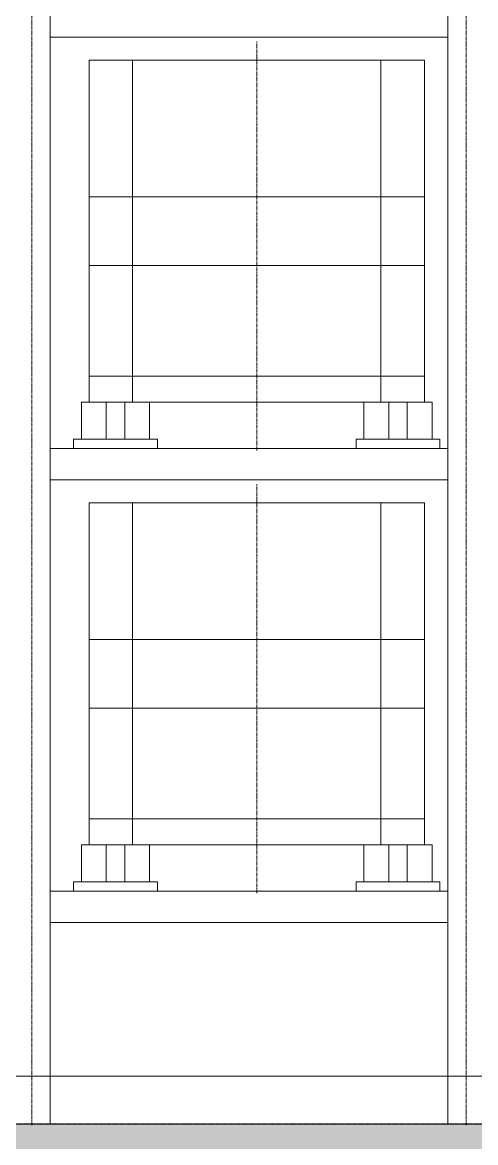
# Model space of a CAD drawing. Header units: millimetres. Extents: x -50460 to 50460, y -35640 to 35640.
# Drawn here: x -30125 to -28665, y 20405 to 24012 of the extents above; entities that cross this region are included whole.
import ezdxf

# ---------------------------------------------------------------- set-up
doc = ezdxf.new("R2010")
doc.units = ezdxf.units.MM
doc.linetypes.add('双点画线', pattern=[22, 12, -2, 2, -2, 2, -2])
doc.linetypes.add('点画线', pattern=[18, 12, -2, 2, -2])
for name, color, linetype, lineweight in [('7', 30, '双点画线', 18), ('EB0', 7, 'Continuous', 15), ('loading', 57, 'Continuous', 18), ('RackFrame', 5, 'Continuous', 18), ('中心线层', 1, '点画线', 18), ('剖面线层', 6, 'Continuous', 18), ('尺寸线层', 4, 'Continuous', 18), ('细实线层', 3, 'Continuous', 18)]:
    doc.layers.add(name, color=color, linetype=linetype, lineweight=lineweight)

# ---------------------------------------------------------------- blocks, each defined once
blk = doc.blocks.new('*X198')
at = {"layer": '中心线层', "linetype": '点画线', "lineweight": 18}
blk.add_line((0, -35.8), (0, 1280.9), dxfattribs=at)
at = {"layer": '细实线层'}
for p, q in [((-540, 120), (-540, 1220)), ((540, 1220), (-540, 1220)), ((540, 120), (540, 1220)), ((540.5, 780.8), (-540.5, 780.8)), ((540.5, 559.2), (-540.5, 559.2)), ((540, 203.3), (-540, 203.3)), ((-565, 0), (-565, 120)), ((-565, 120), (-485, 120)), ((540, 120), (-540, 120)), ((-485, 0), (-485, 120)), ((485, 0), (485, 120)), ((485, 120), (565, 120)), ((565, 0), (565, 120)), ((-565, 0), (-485, 0)), ((485, 0), (565, 0))]:
    blk.add_line(p, q, dxfattribs=at)
blk = doc.blocks.new('*X199')
at = {"layer": '中心线层', "linetype": '点画线', "lineweight": 18}
blk.add_line((0, -155.8), (0, 1160.9), dxfattribs=at)
at = {"layer": '剖面线层'}
for p, q in [((-400, 0), (-400, 1100)), ((400, 1100), (-400, 1100)), ((400, 0), (400, 1100)), ((400.5, 660.8), (-400.5, 660.8)), ((400.5, 439.2), (-400.5, 439.2)), ((400, 83.3), (-400, 83.3)), ((-425, -120), (-425, 0)), ((-425, 0), (-345, 0)), ((400, 0), (-400, 0)), ((-345, -120), (-345, 0)), ((345, -120), (345, 0)), ((345, 0), (425, 0)), ((425, -120), (425, 0)), ((-425, -120), (-345, -120)), ((345, -120), (425, -120))]:
    blk.add_line(p, q, dxfattribs=at)
blk = doc.blocks.new('*X200')
at = {"layer": '中心线层', "linetype": '点画线', "lineweight": 18}
blk.add_line((0, -35.8), (0, 1280.9), dxfattribs=at)
at = {"layer": '细实线层'}
for p, q in [((-540, 120), (-540, 1220)), ((540, 1220), (-540, 1220)), ((540, 120), (540, 1220)), ((540.5, 780.8), (-540.5, 780.8)), ((540.5, 559.2), (-540.5, 559.2)), ((540, 203.3), (-540, 203.3)), ((-565, 0), (-565, 120)), ((-565, 120), (-485, 120)), ((540, 120), (-540, 120)), ((-485, 0), (-485, 120)), ((485, 0), (485, 120)), ((485, 120), (565, 120)), ((565, 0), (565, 120)), ((-565, 0), (-485, 0)), ((485, 0), (565, 0))]:
    blk.add_line(p, q, dxfattribs=at)
blk = doc.blocks.new('*X201')
at = {"layer": '中心线层', "linetype": '点画线', "lineweight": 18}
blk.add_line((0, -155.8), (0, 1160.9), dxfattribs=at)
at = {"layer": '剖面线层'}
for p, q in [((-400, 0), (-400, 1100)), ((400, 1100), (-400, 1100)), ((400, 0), (400, 1100)), ((400.5, 660.8), (-400.5, 660.8)), ((400.5, 439.2), (-400.5, 439.2)), ((400, 83.3), (-400, 83.3)), ((-425, -120), (-425, 0)), ((-425, 0), (-345, 0)), ((400, 0), (-400, 0)), ((-345, -120), (-345, 0)), ((345, -120), (345, 0)), ((345, 0), (425, 0)), ((425, -120), (425, 0)), ((-425, -120), (-345, -120)), ((345, -120), (425, -120))]:
    blk.add_line(p, q, dxfattribs=at)
blk = doc.blocks.new('*X245')
at = {"layer": '剖面线层', "linetype": 'Continuous', "lineweight": 18}
h = blk.add_hatch(dxfattribs=at)
h.set_pattern_fill('AR-CONC', color=256, style=0)
h.set_pattern_definition([(50, (0, 0), (182.18467, -15.9391), [19.05, -209.55]), (355, (0, 0), (-35.2428, 191.05664), [15.24, -167.64]), (100.451, (15.18, -1.33), (146.9425, 175.1167), [16.19, -178.09]), (46.1842, (0, 50.8), (271.07904, -42.0423), [28.575, -314.325]), (96.6356, (22.6, 47.3), (237.4042, 247.4256), [24.285, -267.135]), (351.184, (0, 50.8), (237.4046, 247.4251), [22.86, -251.46]), (21, (25.4, 38.1), (151.61488, -102.26552), [19.05, -209.55]), (326, (25.4, 38.1), (61.80203, 184.18797), [15.24, -167.64]), (71.4514, (38.03, 29.58), (213.4165, 81.92286), [16.19, -178.09]), (37.5, (0, 0), (3.0886, 84.55504), [0, -165.608, 0, -170.18, 0, -168.275]), (7.5, (0, 0), (66.81966, 100.18057), [0, -97.028, 0, -161.798, 0, -64.135]), (-32.5, (-56.64, 0), (135.590595, -5.728744), [0, -63.5, 0, -198.12, 0, -262.89]), (-42.5, (-82.04, 0), (148.12918, 25.4265), [0, -82.55, 0, -131.572, 0, -186.69])])
edge = h.paths.add_edge_path(flags=0)
edge.add_spline(control_points=[(-64667.6, -100), (-64658.9, -84.4), (-64651.2, -66.3), (-64650, -48.7)], knot_values=[0, 0, 0, 0, 54.680686, 54.680686, 54.680686, 54.680686], weights=[1, 1, 1, 1], degree=3, periodic=0)
edge.add_spline(control_points=[(-64650, -48.7), (-64649.8, -45.2), (-64650, -15.6), (-64687.5, 29.8), (-64674.5, 80), (-64667.6, 100)], knot_values=[0, 0, 0, 0, 10.510768, 91.048565, 154.862088, 154.862088, 154.862088, 154.862088], weights=[1, 1, 1, 1, 1, 1], degree=3, periodic=0)
edge.add_line((-64667.6, 100), (-10066.8, 100))
edge.add_spline(control_points=[(-10066.8, 100), (-10073.8, 80), (-10086.7, 29.8), (-10036.2, -31.3), (-10056.4, -81.4), (-10066.8, -100)], knot_values=[0, 0, 0, 0, 64.069741, 144.930907, 209.542774, 209.542774, 209.542774, 209.542774], weights=[1, 1, 1, 1, 1, 1], degree=3, periodic=0)
edge.add_line((-10066.8, -100), (-64667.6, -100))
at = {"layer": '7', "linetype": '双点画线', "lineweight": 25}
blk.add_line((-10066.8, 100), (-64667.6, 100), dxfattribs=at)
blk = doc.blocks.new('*X253')
at = {"layer": '尺寸线层'}
for p, q in [((-54087, 77.5), (0, 77.5)), ((-54087, -77.5), (0, -77.5))]:
    blk.add_line(p, q, dxfattribs=at)

msp = doc.modelspace()

# ---------------------------------------------------------------- linework, layer by layer
at = {"layer": 'loading'}
for p, q in [((-30034.742, 23964.445), (-28754.742, 23964.445)), ((-30034.742, 23964.445), (-30024.742, 23964.445)), ((-29904.742, 23964.445), (-28754.742, 23964.445)), ((-29959.742, 22669.445), (-29689.742, 22669.445)), ((-29959.742, 22669.445), (-29959.742, 22639.445)), ((-29689.742, 22639.445), (-29689.742, 22669.445)), ((-28779.742, 22669.445), (-29049.742, 22669.445)), ((-29049.742, 22639.445), (-29049.742, 22669.445)), ((-28779.742, 22669.445), (-28779.742, 22639.445)), ((-30034.742, 22639.445), (-28754.742, 22639.445)), ((-29954.742, 22639.445), (-29689.742, 22639.445)), ((-29904.742, 22639.445), (-28754.742, 22639.445)), ((-28779.742, 22639.445), (-29049.742, 22639.445)), ((-30034.742, 22539.445), (-28754.742, 22539.445)), ((-30034.742, 22539.445), (-30024.742, 22539.445)), ((-29904.742, 22539.445), (-28754.742, 22539.445)), ((-29959.742, 21244.445), (-29689.742, 21244.445)), ((-29959.742, 21244.445), (-29959.742, 21214.445)), ((-29689.742, 21214.445), (-29689.742, 21244.445)), ((-28779.742, 21244.445), (-29049.742, 21244.445)), ((-29049.742, 21214.445), (-29049.742, 21244.445)), ((-28779.742, 21244.445), (-28779.742, 21214.445)), ((-30034.742, 21214.445), (-28754.742, 21214.445)), ((-29954.742, 21214.445), (-29689.742, 21214.445)), ((-29904.742, 21214.445), (-28754.742, 21214.445)), ((-28779.742, 21214.445), (-29049.742, 21214.445)), ((-30034.742, 21114.445), (-28754.742, 21114.445)), ((-30034.742, 21114.445), (-30024.742, 21114.445)), ((-29904.742, 21114.445), (-28754.742, 21114.445))]:
    msp.add_line(p, q, dxfattribs=at)
at = {"layer": 'RackFrame'}
for p, q in [((-30034.742, 20464.445), (-30034.742, 27714.445)), ((-28754.742, 20464.445), (-28754.742, 27714.445)), ((-28754.742, 20464.445), (-28754.742, 27714.445)), ((-28754.742, 20464.445), (-28754.742, 27714.445))]:
    msp.add_line(p, q, dxfattribs=at)
at = {"layer": '中心线层'}
for p, q in [((-30094.742, 20461.445), (-30094.742, 27717.445)), ((-28694.742, 20461.445), (-28694.742, 27717.445))]:
    msp.add_line(p, q, dxfattribs=at)

# ---------------------------------------------------------------- block references
at = {"layer": '7'}
for name, p in [('*X200', (-29369.742, 22669.445)), ('*X198', (-29369.742, 21244.445))]:
    msp.add_blockref(name, p, dxfattribs=at)
at = {"layer": 'EB0'}
for name, p in [('*X201', (-29369.742, 22789.445)), ('*X199', (-29369.742, 21364.445)), ('*X245', (27151.299, 20364.445))]:
    msp.add_blockref(name, p, dxfattribs=at)
at = {"layer": '尺寸线层'}
msp.add_blockref('*X253', (19105.258, 20541.945), dxfattribs=at)

doc.saveas('drawing.dxf')
